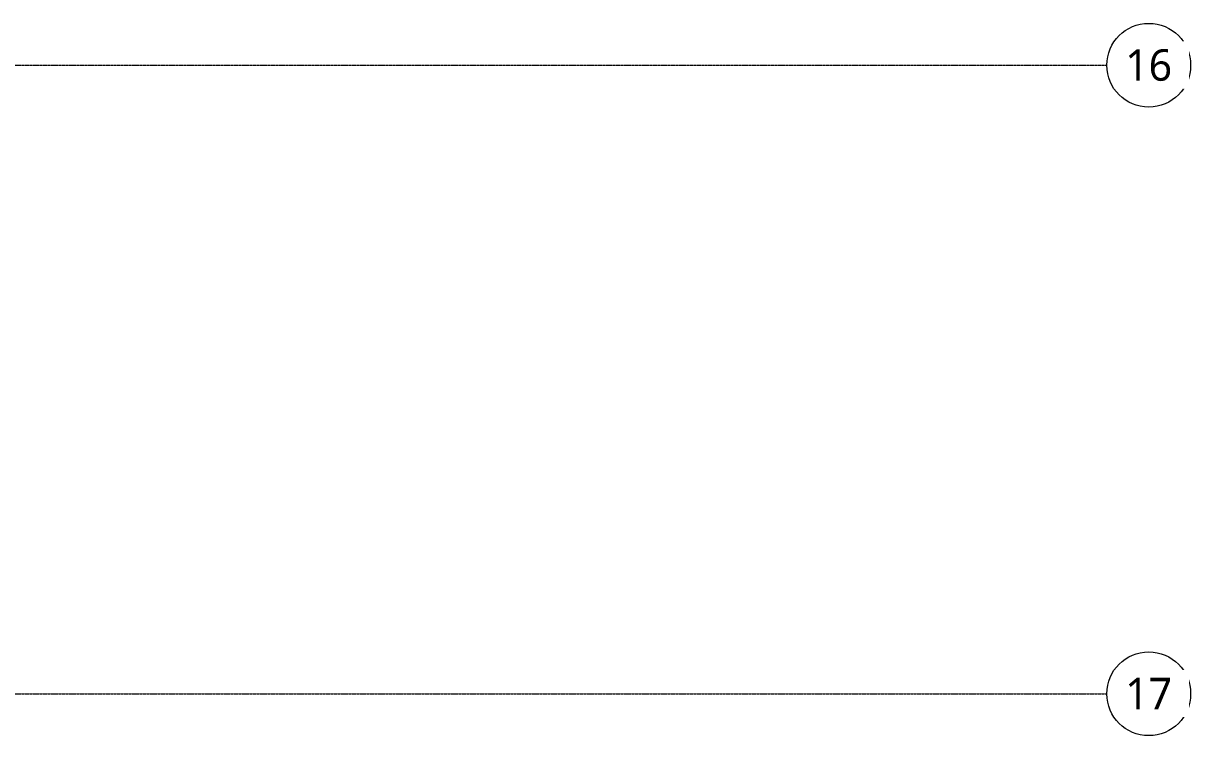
# Model space of a CAD drawing. Header units: inches. Extents: x -1714 to 1984, y -1043 to 970.
# Drawn here: x 1316 to 1984, y -257 to 151 of the extents above; entities that cross this region are included whole.
import ezdxf

# ---------------------------------------------------------------- set-up
doc = ezdxf.new("R2010")
doc.units = ezdxf.units.IN
doc.header["$MEASUREMENT"] = 0
doc.linetypes.add('Grid Line 1_2_', pattern=[0.875, 0.5, -0.125, 0.125, -0.125])
doc.layers.add('S-GRID', color=1, linetype='Continuous', lineweight=9)
doc.layers.add('S-GRID-IDEN', color=1, linetype='Continuous', lineweight=9)
doc.styles.add('Trebuchet MS_1', font='trebuc.ttf', dxfattribs={"height": 18})

# ---------------------------------------------------------------- blocks, each defined once
blk = doc.blocks.new('Grid - Grid Head - Circle-50561-L2 - Architectural')
at = {"layer": 'S-GRID-IDEN'}
blk.add_circle((0, 0), 0.25, dxfattribs=at)

msp = doc.modelspace()

# ---------------------------------------------------------------- linework, layer by layer
at = {"layer": 'S-GRID', "linetype": 'Grid Line 1_2_'}
for p, q in [((-1714.25, 127.21), (1936.33, 127.21)), ((-1714.25, -232.79), (1936.33, -232.79))]:
    msp.add_line(p, q, dxfattribs=at)

# ---------------------------------------------------------------- block references
at = {"layer": 'S-GRID-IDEN', "xscale": 95.99999999999994, "yscale": 95.99999999999994, "zscale": 95.99999999999994, "rotation": 269.9999999999994}
for p in [(1960.33, 127.21), (1960.33, -232.79)]:
    msp.add_blockref('Grid - Grid Head - Circle-50561-L2 - Architectural', p, dxfattribs=at)

# ---------------------------------------------------------------- next in the draw order: texts
at = {"layer": 'S-GRID-IDEN', "char_height": 18, "width": 32.118, "attachment_point": 1, "style": 'Trebuchet MS_1', "bg_fill": 3, "box_fill_scale": 1.25, "bg_fill_color": 256, "bg_fill_true_color": 13158600, "bg_fill_transparency": 0}
for s, insert in [('16', (1946.86, 136.34)), ('17', (1946.86, -223.66))]:
    msp.add_mtext(s, dxfattribs=dict(at, insert=insert))

doc.saveas('drawing.dxf')
